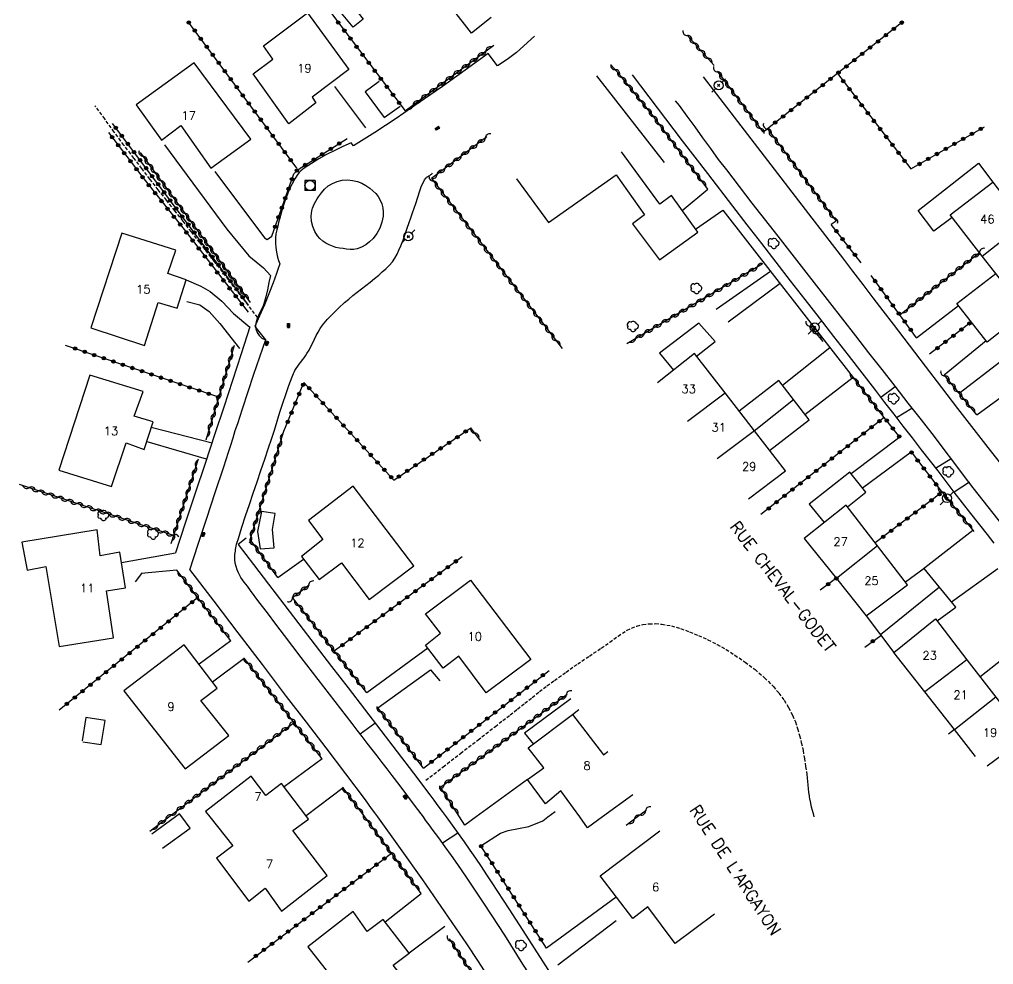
# Model space of a CAD drawing. Header units: millimetres. Extents: x 146000 to 147001, y 143000 to 144000.
# Drawn here: x 146583.1 to 146728.1, y 143649 to 143789.7 of the extents above; entities that cross this region are included whole.
import ezdxf
from ezdxf.enums import TextEntityAlignment as Align

# ---------------------------------------------------------------- set-up
doc = ezdxf.new("R2010")
doc.units = ezdxf.units.MM
doc.linetypes.add('DASHED', pattern=[0.75, 0.5, -0.25])
doc.layers.get('0').update_dxf_attribs({"linetype": 'CONTINUOUS'})
for name, color, linetype in [('W0006', 2, 'CONTINUOUS'), ('W0008', 7, 'CONTINUOUS'), ('W0014', 7, 'CONTINUOUS'), ('W0017', 7, 'CONTINUOUS'), ('W0070', 7, 'DASHED'), ('W0101', 7, 'CONTINUOUS'), ('W0104', 1, 'CONTINUOUS'), ('W0300', 7, 'CONTINUOUS'), ('W0310', 3, 'CONTINUOUS'), ('W0323', 7, 'CONTINUOUS'), ('W0330', 7, 'CONTINUOUS'), ('W0333', 7, 'CONTINUOUS'), ('W0401', 7, 'CONTINUOUS'), ('W0420', 7, 'CONTINUOUS'), ('W0473', 7, 'CONTINUOUS'), ('W0989', 7, 'CONTINUOUS'), ('W0991', 7, 'CONTINUOUS'), ('W1102', 7, 'CONTINUOUS')]:
    doc.layers.add(name, color=color, linetype=linetype)
doc.styles.get("Standard").update_dxf_attribs({"font": 'romans.shx', "width": 0.85})

# ---------------------------------------------------------------- blocks, each defined once
blk = doc.blocks.new('T300')
for p, q in [((-0.8, 0.51), (-0.86, 0.34)), ((-0.86, 0.34), (-0.86, 0.17)), ((-0.86, 0.17), (-0.74, 0.06)), ((-0.69, 0.63), (-0.8, 0.51)), ((-0.8, -0.06), (-0.74, 0.06)), ((-0.74, 0.06), (-0.69, 0.11)), ((-0.57, 0.69), (-0.69, 0.63)), ((-0.46, 0.69), (-0.57, 0.69)), ((-0.29, 0.63), (-0.46, 0.69)), ((-0.29, 0.63), (-0.17, 0.74)), ((-0.23, 0.57), (-0.29, 0.63)), ((-0.17, 0.74), (-0.06, 0.8)), ((-0.06, 0.8), (0.06, 0.8)), ((0.06, 0.8), (0.23, 0.74)), ((0.23, 0.74), (0.34, 0.63)), ((0.34, 0.63), (0.4, 0.51)), ((0.46, 0.46), (0.34, 0.46)), ((0.4, 0.51), (0.4, 0.46)), ((0.57, 0.4), (0.46, 0.46)), ((0.57, 0.4), (0.69, 0.29)), ((0.69, 0.29), (0.74, 0.17)), ((0.74, 0.06), (0.69, -0.17)), ((0.74, 0.17), (0.74, 0.06)), ((-0.8, -0.17), (-0.8, -0.06)), ((-0.8, -0.23), (-0.8, -0.17)), ((-0.74, -0.34), (-0.8, -0.23)), ((-0.69, -0.4), (-0.74, -0.34)), ((-0.51, -0.46), (-0.69, -0.4)), ((-0.4, -0.46), (-0.51, -0.46)), ((-0.4, -0.46), (-0.34, -0.46)), ((-0.34, -0.46), (-0.34, -0.4)), ((-0.34, -0.51), (-0.34, -0.46)), ((-0.29, -0.63), (-0.34, -0.51)), ((-0.17, -0.74), (-0.29, -0.63)), ((-0.06, -0.8), (-0.17, -0.74)), ((0.06, -0.8), (-0.06, -0.8)), ((0.17, -0.74), (0.06, -0.8)), ((0.23, -0.69), (0.17, -0.74)), ((0.29, -0.46), (0.23, -0.46)), ((0.29, -0.63), (0.23, -0.69)), ((0.46, -0.4), (0.29, -0.46)), ((0.34, -0.51), (0.29, -0.63)), ((0.34, -0.51), (0.34, -0.46)), ((0.57, -0.34), (0.46, -0.4)), ((0.63, -0.29), (0.57, -0.34)), ((0.69, -0.17), (0.63, -0.29))]:
    blk.add_line(p, q)
blk = doc.blocks.new('T473')
for p, q in [((-0.166667, 0.166667), (0.166667, -0.166667)), ((-0.166667, -0.166667), (0.166667, 0.166667)), ((0.500001, 0.500001), (1.000002, 1.000002)), ((-1.000002, -1.000002), (-0.500001, -0.500001))]:
    blk.add_line(p, q)
blk.add_ellipse((0, 0), major_axis=(0.471405, 0.471405), ratio=1, start_param=5.4977871438, end_param=11.780972451)
blk = doc.blocks.new('T401')
for p, q in [((-0.3, 0.3), (0, 0.3)), ((-0.3, -0.25), (-0.3, 0.3)), ((-0.3, 0.15), (0, 0.15)), ((-0.3, 0), (0, 0)), ((0, 0.3), (0, -0.25)), ((-0.3, -0.15), (0, -0.15)), ((-0.3, -0.25), (-0.3, -0.3)), ((-0.3, -0.3), (0, -0.3)), ((0, -0.3), (0, -0.25))]:
    blk.add_line(p, q)
blk = doc.blocks.new('T420')
for p, q in [((0.75, 0.75), (-0.75, 0.75)), ((-0.75, 0.75), (-0.75, -0.75)), ((0.75, 0.75), (0.75, -0.75)), ((0.75, -0.75), (-0.75, -0.75))]:
    blk.add_line(p, q)
blk.add_ellipse((0, 0), major_axis=(-0.53, 0.53), ratio=1, start_param=3.926991, end_param=10.210176)
blk = doc.blocks.new('t323o')
at = {"color": 0, "linetype": 'Continuous'}
for radius in [0.25, 0.15]:
    blk.add_circle((0, 0), radius, dxfattribs=at)
blk = doc.blocks.new('t310o')
at = {"color": 0, "linetype": 'Continuous'}
for centre, start, end in [((-0.5, 0.38), 216.8699, 323.1304), ((0.5, -0.37), 36.8699, 143.1303)]:
    blk.add_arc(centre, 0.625, start, end, dxfattribs=at)

msp = doc.modelspace()

# ---------------------------------------------------------------- linework, layer by layer
at = {"layer": 'W0006'}
for points in [[(146713.46, 143735.06), (146711.35, 143733.43)], [(146713.66, 143730.45), (146715.96, 143731.86)], [(146719.5, 143722.91), (146721.79, 143724.37)], [(146724.55, 143720.82), (146722.26, 143719.36)], [(146633.78, 143683.38), (146635.99, 143684.96)], [(146646.06, 143667.13), (146648.36, 143668.62)]]:
    msp.add_lwpolyline(points, dxfattribs=at)
at = {"layer": 'W0008'}
for points in [[(146659.74, 143787.24), (146659.74, 143787.24), (146659.74, 143787.24), (146659.74, 143787.24), (146659.74, 143787.24), (146659.74, 143787.24), (146657.09, 143784.82), (146655.68, 143783.79), (146654.23, 143782.82)], [(146652.84, 143784.65), (146649.45, 143782.18), (146646.04, 143779.76), (146642.6, 143777.36), (146639.14, 143775), (146637.57, 143773.96), (146635.98, 143772.92), (146634.39, 143771.91), (146632.79, 143770.91)], [(146654.24, 143782.83), (146652.84, 143784.65)], [(146680.72, 143777.61), (146681.28, 143776.91), (146682.47, 143775.32), (146683.64, 143773.72), (146684.8, 143772.11), (146685.96, 143770.5), (146687.13, 143768.9), (146688.33, 143767.32), (146692.14, 143762.38), (146695.98, 143757.45), (146699.83, 143752.53), (146703.68, 143747.61), (146705.62, 143745.11), (146707.57, 143742.61), (146709.52, 143740.11), (146711.47, 143737.61), (146713.42, 143735.12), (146715.37, 143732.62), (146717.32, 143730.12), (146719.27, 143727.62), (146720.73, 143725.72), (146722.18, 143723.82), (146723.62, 143721.91), (146725.06, 143720), (146726.52, 143718.1), (146727.99, 143716.22), (146729.49, 143714.35)], [(146632.45, 143771.38), (146631.22, 143770.82), (146630.01, 143770.23), (146628.81, 143769.61), (146627.63, 143768.96), (146627.08, 143768.64), (146626.53, 143768.3), (146626, 143767.95), (146625.48, 143767.57), (146625.23, 143767.38), (146624.98, 143767.18), (146624.74, 143766.96), (146624.52, 143766.72), (146624.05, 143766.02), (146623.65, 143765.27), (146623.3, 143764.5), (146622.98, 143763.73), (146622.59, 143762.69), (146622.25, 143761.62), (146621.95, 143760.55), (146621.66, 143759.48), (146621.52, 143758.94), (146621.38, 143758.39), (146621.26, 143757.83), (146621.19, 143757.27), (146621.17, 143756.79), (146621.18, 143756.31), (146621.22, 143755.83), (146621.28, 143755.36), (146621.38, 143754.84), (146621.51, 143754.33), (146621.66, 143753.83), (146621.84, 143753.33)], [(146632.79, 143770.91), (146632.45, 143771.38)], [(146643.21, 143671), (146642.06, 143672.55), (146640.91, 143674.1), (146639.75, 143675.64), (146638.58, 143677.18), (146637.84, 143678.15), (146637.1, 143679.12), (146636.35, 143680.08), (146635.6, 143681.05), (146634.85, 143682.01), (146634.1, 143682.98), (146633.35, 143683.94), (146632.6, 143684.91), (146630.07, 143688.19), (146627.55, 143691.47), (146625.03, 143694.75), (146622.52, 143698.04), (146621.25, 143699.7), (146619.99, 143701.37), (146618.73, 143703.04), (146617.49, 143704.72), (146617.02, 143705.35), (146616.52, 143705.98), (146616.05, 143706.63), (146615.66, 143707.33), (146615.47, 143707.81), (146615.31, 143708.3), (146615.2, 143708.8), (146615.13, 143709.31), (146615.12, 143709.57), (146615.12, 143709.82), (146615.14, 143710.08), (146615.17, 143710.33), (146615.21, 143710.58), (146615.25, 143710.83), (146615.29, 143711.08), (146615.34, 143711.33), (146615.4, 143711.61), (146615.48, 143711.9), (146615.57, 143712.18), (146615.66, 143712.45), (146616.19, 143714.15), (146616.74, 143715.84), (146617.31, 143717.52), (146617.88, 143719.21), (146618.46, 143720.89), (146619.03, 143722.57), (146619.61, 143724.25), (146620.17, 143725.94), (146620.6, 143727.26), (146621.02, 143728.59), (146621.43, 143729.92), (146621.84, 143731.25), (146622.27, 143732.58), (146622.71, 143733.91), (146623.17, 143735.23), (146623.66, 143736.53), (146623.76, 143736.77), (146623.86, 143737), (146623.96, 143737.23), (146624.09, 143737.46), (146624.29, 143737.79), (146624.51, 143738.11), (146624.74, 143738.42), (146624.97, 143738.73), (146625.21, 143739.04), (146625.44, 143739.35), (146625.67, 143739.66), (146625.88, 143739.99), (146626.18, 143740.51), (146626.46, 143741.04), (146626.73, 143741.58), (146626.99, 143742.12), (146627.25, 143742.66), (146627.54, 143743.19), (146627.85, 143743.71), (146628.19, 143744.21), (146628.94, 143745.13), (146629.76, 143745.97), (146630.62, 143746.78), (146631.49, 143747.57), (146632.1, 143748.11), (146632.73, 143748.63), (146633.37, 143749.13), (146634.02, 143749.63), (146634.66, 143750.13), (146635.3, 143750.63), (146635.94, 143751.15), (146636.56, 143751.68), (146637.09, 143752.14), (146637.62, 143752.61), (146638.13, 143753.1), (146638.59, 143753.64), (146638.97, 143754.2), (146639.29, 143754.79), (146639.58, 143755.4), (146639.86, 143756.02), (146640.21, 143756.88), (146640.51, 143757.76), (146640.81, 143758.64), (146641.11, 143759.51), (146641.36, 143760.22), (146641.61, 143760.93), (146641.86, 143761.63), (146642.1, 143762.34), (146642.2, 143762.65), (146642.3, 143762.96), (146642.39, 143763.28), (146642.48, 143763.59), (146642.57, 143763.9), (146642.67, 143764.22), (146642.78, 143764.52), (146642.9, 143764.83), (146643.05, 143765.17), (146643.21, 143765.5), (146643.4, 143765.83), (146643.63, 143766.13), (146643.71, 143766.21), (146643.79, 143766.28), (146643.88, 143766.34), (146643.98, 143766.4), (146644.07, 143766.46), (146644.16, 143766.52), (146644.25, 143766.59), (146644.34, 143766.66), (146644.4, 143766.71), (146644.45, 143766.76), (146644.5, 143766.82), (146644.55, 143766.88)], [(146621.84, 143753.34), (146621.61, 143752.63), (146621.36, 143751.93), (146621.11, 143751.23), (146620.85, 143750.53), (146620.2, 143748.89), (146619.53, 143747.25), (146618.83, 143745.62), (146618.12, 143744)], [(146618.12, 143744.01), (146619.68, 143742.02)], [(146619.68, 143742.03), (146618.8, 143739.45), (146617.93, 143736.87), (146617.07, 143734.28), (146616.21, 143731.69), (146615.86, 143730.62), (146615.51, 143729.55), (146615.16, 143728.47), (146614.82, 143727.4), (146614.47, 143726.32), (146614.13, 143725.25), (146613.78, 143724.18), (146613.43, 143723.1), (146612.17, 143719.26), (146610.91, 143715.42), (146609.63, 143711.58), (146608.36, 143707.75)], [(146658.95, 143647.67), (146658.04, 143649.1), (146657.14, 143650.54), (146656.23, 143651.97), (146655.32, 143653.41), (146654.4, 143654.83), (146653.48, 143656.26), (146652.22, 143658.19), (146650.94, 143660.12), (146649.65, 143662.03), (146648.35, 143663.93), (146647.41, 143665.26), (146646.46, 143666.58), (146645.5, 143667.89), (146644.54, 143669.2), (146644.21, 143669.65), (146643.88, 143670.1), (146643.54, 143670.55), (146643.21, 143671)]]:
    msp.add_lwpolyline(points, dxfattribs=at)
msp.add_lwpolyline([(146637.2, 143760.44), (146637.02, 143759.53), (146636.71, 143758.67), (146636.27, 143757.86), (146635.72, 143757.11), (146635.21, 143756.61), (146634.64, 143756.18), (146634.02, 143755.84), (146633.35, 143755.6), (146632.83, 143755.5), (146632.3, 143755.49), (146631.78, 143755.54), (146631.27, 143755.61), (146630.73, 143755.69), (146630.2, 143755.8), (146629.67, 143755.96), (146629.17, 143756.17), (146628.69, 143756.43), (146628.23, 143756.73), (146627.8, 143757.1), (146627.45, 143757.52), (146627.05, 143758.18), (146626.74, 143758.9), (146626.55, 143759.66), (146626.5, 143760.44), (146626.53, 143760.83), (146626.6, 143761.23), (146626.71, 143761.61), (146626.85, 143761.98), (146627.01, 143762.33), (146627.2, 143762.68), (146627.39, 143763.01), (146627.6, 143763.34), (146628.02, 143763.92), (146628.49, 143764.47), (146629.04, 143764.95), (146629.66, 143765.33), (146630.38, 143765.62), (146631.14, 143765.78), (146631.91, 143765.83), (146632.68, 143765.77), (146633.38, 143765.61), (146634.04, 143765.34), (146634.66, 143764.99), (146635.24, 143764.59), (146635.7, 143764.22), (146636.12, 143763.81), (146636.49, 143763.35), (146636.8, 143762.84), (146637.02, 143762.27), (146637.17, 143761.67), (146637.24, 143761.06)], close=True, dxfattribs=at)
at = {"layer": 'W0014'}
for points in [[(146674.29, 143781.46), (146678.02, 143776.57), (146681.75, 143771.67), (146685.5, 143766.79), (146689.25, 143761.91), (146691.39, 143759.13), (146693.54, 143756.36), (146695.69, 143753.59), (146697.85, 143750.82), (146700, 143748.06), (146702.15, 143745.29), (146704.31, 143742.52), (146706.46, 143739.75), (146707.82, 143737.99), (146709.18, 143736.24), (146710.54, 143734.48), (146711.9, 143732.72), (146713.27, 143730.96), (146714.63, 143729.2), (146715.99, 143727.44), (146717.35, 143725.68), (146719.8, 143722.51), (146722.23, 143719.34), (146724.68, 143716.18), (146727.17, 143713.04), (146728.18, 143711.78)], [(146730.14, 143722.42), (146727.69, 143725.55), (146725.25, 143728.69), (146722.82, 143731.83), (146720.41, 143734.96), (146718.01, 143738.09), (146715.61, 143741.22), (146713.22, 143744.35), (146711.7, 143746.33), (146710.19, 143748.3), (146708.68, 143750.28), (146707.17, 143752.25), (146705.66, 143754.23), (146704.15, 143756.21), (146702.63, 143758.18), (146701.12, 143760.16), (146684.92, 143781.18), (146684.92, 143781.18), (146684.92, 143781.18)], [(146687.83, 143761.35), (146707.23, 143736.41)], [(146620.44, 143751.62), (146620.22, 143750.56), (146619.98, 143749.5), (146619.73, 143748.45), (146619.45, 143747.4), (146619.29, 143746.95), (146619.08, 143746.51), (146618.86, 143746.09), (146618.64, 143745.67), (146618.44, 143745.21), (146618.29, 143744.72), (146618.22, 143744.2), (146618.26, 143743.68), (146618.45, 143743.14), (146618.76, 143742.66), (146619.18, 143742.28), (146619.69, 143742.01)], [(146616.81, 143712.53), (146615.64, 143711.55)], [(146615.65, 143711.56), (146617.9, 143708.6), (146620.15, 143705.64), (146622.41, 143702.69), (146624.67, 143699.73), (146627.11, 143696.56), (146629.55, 143693.39), (146632, 143690.22), (146634.45, 143687.05), (146636.89, 143683.88), (146639.33, 143680.7), (146641.75, 143677.51), (146644.16, 143674.31), (146644.77, 143673.48), (146645.39, 143672.66), (146646, 143671.83), (146646.61, 143671)], [(146608.39, 143707.85), (146612, 143703.13), (146615.6, 143698.4), (146619.2, 143693.68), (146622.8, 143688.95), (146625.74, 143685.11), (146628.7, 143681.28), (146631.63, 143677.43), (146634.52, 143673.55), (146634.98, 143672.91), (146635.45, 143672.27), (146635.91, 143671.64), (146636.37, 143671)], [(146636.37, 143671), (146639.75, 143666.33), (146643.08, 143661.62), (146646.38, 143656.89), (146649.62, 143652.13), (146651.36, 143649.51), (146653.06, 143646.88)], [(146646.61, 143671), (146647.51, 143669.78), (146648.4, 143668.55), (146649.28, 143667.32), (146650.15, 143666.08), (146650.99, 143664.87), (146651.81, 143663.64), (146652.62, 143662.41), (146653.43, 143661.18), (146655.95, 143657.31), (146658.45, 143653.43), (146660.93, 143649.54), (146663.42, 143645.66)]]:
    msp.add_lwpolyline(points, dxfattribs=at)
at = {"layer": 'W0017'}
for points in [[(146629.97, 143779.77), (146634.6, 143773.58)], [(146636.61, 143780.5), (146634.53, 143778.96), (146637.39, 143775.13)], [(146637.39, 143775.13), (146639.77, 143776.8)], [(146604.66, 143771.04), (146613.94, 143758.53), (146617.24, 143754.56), (146619.38, 143752.76), (146620.44, 143751.6)], [(146612.18, 143767.11), (146619.53, 143757.23), (146619.95, 143756.96), (146620.64, 143757.46)], [(146681.77, 143761.28), (146685.57, 143764.47)], [(146683.75, 143758.52), (146687.83, 143761.35)], [(146686.8, 143746.6), (146694.92, 143752.24)], [(146607.9, 143750.97), (146610.05, 143750), (146611.46, 143749.22), (146613.22, 143747.79), (146614.93, 143745.96), (146617.38, 143743.94)], [(146696.32, 143750.43), (146688.58, 143744.65)], [(146607.98, 143747.74), (146609.92, 143747.24), (146611.3, 143746.27), (146612.89, 143744.48), (146615.83, 143740.73)], [(146716.67, 143742.32), (146722.91, 143747.15)], [(146696.69, 143735.27), (146703.76, 143740.87)], [(146720.75, 143736.83), (146727, 143741.92)], [(146707.23, 143736.41), (146700.03, 143730.89)], [(146725.62, 143730.85), (146730.6, 143734.49)], [(146611.78, 143726.63), (146602.69, 143728.96)], [(146714.15, 143727.55), (146706.91, 143722.1)], [(146602.01, 143726.88), (146610.86, 143724.31)], [(146708.61, 143719.98), (146715.86, 143725.34)], [(146725.05, 143713.65), (146717.43, 143707.74)], [(146598.25, 143708.9), (146606.28, 143710.34)], [(146621.53, 143706.65), (146625.38, 143709.36)], [(146601.22, 143707.24), (146600.27, 143706.02)], [(146606.52, 143707.76), (146601.21, 143707.24)], [(146728.76, 143707.95), (146721.87, 143702.97)], [(146614.56, 143697.24), (146609.8, 143693.73)], [(146643.87, 143696.14), (146634.79, 143689.48)], [(146611.79, 143691.13), (146616.54, 143694.63)], [(146636.43, 143687.26), (146644.26, 143692.92)], [(146644.26, 143692.92), (146645.68, 143691.28)], [(146628.15, 143679.67), (146622.46, 143675.48)], [(146631.29, 143675.32), (146625.74, 143671.16)], [(146658.71, 143676.58), (146651.09, 143671)], [(146651.09, 143671), (146649.4, 143669.76)], [(146651.79, 143666.69), (146654.7, 143668.59), (146655.82, 143668.99), (146658.94, 143669.59), (146661, 143670.44), (146661.74, 143671)], [(146661.74, 143671), (146662.84, 143671.83)], [(146637.5, 143655.39), (146642.86, 143659.62)], [(146661.54, 143651.5), (146671.9, 143659.13)], [(146663.26, 143649), (146671.91, 143655.58)], [(146646.41, 143654.69), (146641.11, 143650.75)]]:
    msp.add_lwpolyline(points, dxfattribs=at)
at = {"layer": 'W0070'}
for points in [[(146618.54, 143745.35), (146616.38, 143748.15), (146614.22, 143750.96), (146612.05, 143753.75), (146609.88, 143756.55), (146608.66, 143758.12), (146607.43, 143759.69), (146606.2, 143761.25), (146604.96, 143762.81), (146603.73, 143764.38), (146602.5, 143765.95), (146601.29, 143767.52), (146600.08, 143769.1), (146598.62, 143771.03), (146597.18, 143772.97), (146595.76, 143774.91), (146594.35, 143776.87)], [(146643.59, 143676.47), (146646.18, 143678.47), (146648.76, 143680.47), (146651.35, 143682.47), (146653.93, 143684.48), (146655.03, 143685.34), (146656.13, 143686.2), (146657.22, 143687.07), (146658.31, 143687.94), (146659.41, 143688.8), (146660.51, 143689.66), (146661.62, 143690.51), (146662.74, 143691.34), (146664.46, 143692.57), (146666.19, 143693.78), (146667.94, 143694.96), (146669.71, 143696.13), (146670.96, 143697.01), (146672.22, 143697.94), (146673.54, 143698.8), (146674.99, 143699.43), (146675.91, 143699.66), (146676.85, 143699.77), (146677.8, 143699.78), (146678.74, 143699.71), (146680.15, 143699.45), (146681.52, 143699.05), (146682.86, 143698.55), (146684.17, 143698.01), (146685.58, 143697.38), (146686.95, 143696.68), (146688.3, 143695.93), (146689.6, 143695.1), (146691.12, 143694.05), (146692.61, 143692.94), (146694.02, 143691.73), (146695.33, 143690.42), (146696.16, 143689.43), (146696.92, 143688.38), (146697.6, 143687.28), (146698.2, 143686.14), (146698.61, 143685.16), (146698.95, 143684.15), (146699.23, 143683.12), (146699.49, 143682.09), (146699.75, 143680.91), (146699.95, 143679.73), (146700.13, 143678.53), (146700.31, 143677.34), (146700.38, 143676.8), (146700.43, 143676.26), (146700.48, 143675.72), (146700.53, 143675.17), (146700.58, 143674.63), (146700.65, 143674.08), (146700.74, 143673.54), (146700.85, 143673.01), (146700.97, 143672.5), (146701.1, 143672), (146701.24, 143671.5), (146701.38, 143671)]]:
    msp.add_lwpolyline(points, dxfattribs=at)
at = {"layer": 'W0101'}
for points in [[(146653.31, 143790.01), (146650.38, 143787.71), (146644.77, 143794.95)], [(146657.09, 143766.01), (146657.09, 143766.01), (146661.83, 143759.51), (146671.9, 143766.59), (146676.16, 143760.64), (146674.34, 143759.28), (146678.38, 143753.95), (146684.08, 143758.07), (146680.15, 143763.53), (146678.42, 143762.24), (146672.72, 143770.04), (146672.72, 143770.04)], [(146726.44, 143754.5), (146721.66, 143760.64), (146728.02, 143765.5), (146732.69, 143759.41)], [(146730.63, 143749.13), (146726.44, 143754.5)], [(146688.13, 143734.15), (146683.61, 143739.98), (146678.09, 143735.62)], [(146692.53, 143728.47), (146688.13, 143734.15)], [(146697.15, 143722.52), (146692.53, 143728.47)], [(146691.61, 143718.37), (146697.15, 143722.52)], [(146710.83, 143711.39), (146710.83, 143711.39), (146706.18, 143717.43), (146699.92, 143712.48), (146704.74, 143706.52)], [(146715.33, 143705.56), (146710.83, 143711.39)], [(146704.74, 143706.52), (146709.13, 143700.96), (146715.33, 143705.56)], [(146717.89, 143689.61), (146717.88, 143689.61), (146713.25, 143695.5), (146719.5, 143700.5)], [(146719.5, 143700.5), (146724.14, 143694.4)], [(146724.14, 143694.4), (146728.46, 143688.84)], [(146722.29, 143684), (146717.89, 143689.61)], [(146728.46, 143688.84), (146733.07, 143682.92), (146727.16, 143678.55)], [(146666.5, 143671), (146663.69, 143674.87), (146661.39, 143672.94), (146658.71, 143676.58), (146661.15, 143678.34), (146658.81, 143681.27), (146665.4, 143686.28), (146670.03, 143680.24), (146670.66, 143680.74)], [(146725.44, 143679.98), (146722.29, 143684)], [(146617.55, 143677.08), (146610.76, 143671.81), (146611.41, 143671)], [(146625.86, 143671), (146622.08, 143675.98), (146619.77, 143674.21), (146617.55, 143677.08)], [(146674.41, 143674.3), (146669.88, 143671)], [(146611.41, 143671), (146614.83, 143666.71), (146612.4, 143664.86), (146617.22, 143658.46), (146619.66, 143660.38), (146622.1, 143657), (146628.88, 143662.27), (146623.78, 143669), (146626.09, 143670.69), (146625.86, 143671)], [(146669.88, 143671), (146667.67, 143669.39), (146666.5, 143671)], [(146686.57, 143656.54), (146680.72, 143652.17), (146676.65, 143657.63), (146674.39, 143655.9), (146669.52, 143662.24), (146678.41, 143668.94)]]:
    msp.add_lwpolyline(points, dxfattribs=at)
for points in [[(146627.2, 143777.34), (146623.18, 143774.21), (146617.85, 143781.61), (146620.8, 143783.81), (146619.38, 143785.81), (146625.96, 143790.73), (146632.13, 143782.28), (146626.65, 143778.17)], [(146617.51, 143771.9), (146609.1, 143783.26), (146600.45, 143777.01), (146604.23, 143771.75), (146607.07, 143773.94), (146611.57, 143767.59)], [(146606.33, 143755.4), (146598.29, 143757.93), (146593.69, 143743.82), (146601.67, 143741.19), (146603.7, 143747.6), (146606.54, 143746.75), (146607.9, 143750.97), (146605.18, 143751.9)], [(146602.97, 143729.81), (146600.12, 143730.67), (146601.5, 143734.35), (146593.55, 143736.77), (146588.94, 143722.64), (146596.79, 143720.18), (146598.93, 143726.68), (146601.63, 143725.71)], [(146641.78, 143708.37), (146632.78, 143720.24), (146626.12, 143715.14), (146628.26, 143712.3), (146625.05, 143709.8), (146627.7, 143706.37), (146631.03, 143708.84), (146635.13, 143703.37)], [(146594.61, 143713.76), (146583.44, 143711.9), (146584.22, 143707.76), (146586.99, 143708.29), (146588.97, 143696.39), (146597.08, 143697.65), (146596.01, 143704.67), (146598.87, 143705.09), (146598.01, 143710.4), (146595.08, 143709.9)], [(146659.22, 143694.45), (146652.56, 143689.48), (146648.5, 143694.94), (146646.17, 143693.14), (146643.52, 143696.6), (146645.76, 143698.37), (146643.52, 143701.25), (146650.23, 143706.26)], [(146607.58, 143696.64), (146598.59, 143689.77), (146607.72, 143678.18), (146614.23, 143683.15), (146610.08, 143688.32), (146612.51, 143690.19)], [(146632.74, 143656.95), (146626.01, 143651.67), (146637.29, 143637.32), (146643.9, 143642.28), (146638.7, 143648.94), (146641.11, 143650.75), (146637.22, 143655.76), (146634.83, 143653.96)]]:
    msp.add_lwpolyline(points, close=True, dxfattribs=at)
at = {"layer": 'W0104'}
for points in [[(146632.55, 143791.9), (146634.26, 143789.78), (146632.74, 143788.57), (146631.04, 143790.68)], [(146621, 143711.07), (146620.72, 143713.82), (146621.16, 143716.2), (146619.1, 143716.46), (146618.51, 143713.48), (146618.93, 143710.94)]]:
    msp.add_lwpolyline(points, close=True, dxfattribs=at)
for points in [[(146721.95, 143760.26), (146719.23, 143758.23), (146716.89, 143761.27), (146725.9, 143768.32), (146728.02, 143765.5)], [(146732.93, 143746.18), (146727.17, 143741.7), (146722.67, 143747.46), (146728.45, 143751.93)], [(146683.89, 143739.62), (146686.65, 143741.8), (146684.22, 143744.51), (146678.38, 143740.06), (146680.46, 143737.5)], [(146694.77, 143725.58), (146700.64, 143730.1), (146696.13, 143736), (146690.24, 143731.43)], [(146698.33, 143733.12), (146692.47, 143728.42)], [(146706.39, 143717.17), (146709.12, 143719.34), (146706.72, 143722.33), (146700.65, 143717.56), (146702.89, 143714.83)], [(146719.71, 143700.21), (146722.48, 143702.23), (146717.77, 143707.98), (146715.01, 143705.98)], [(146720.05, 143705.19), (146711.27, 143698.12)], [(146709.13, 143700.96), (146713.25, 143695.5)], [(146726.1, 143691.88), (146731.95, 143696.46), (146736.56, 143690.57), (146730.61, 143686.08)], [(146665.15, 143688.57), (146658.29, 143683.46), (146659.59, 143681.86)], [(146665.4, 143686.28), (146666.35, 143687)], [(146592.97, 143685.82), (146592.4, 143682.32)], [(146592.48, 143682.21), (146595.24, 143681.77), (146595.82, 143685.35), (146592.97, 143685.82)], [(146606.3, 143671), (146602.8, 143668.45)], [(146604.38, 143666.35), (146608.47, 143669.33), (146607.24, 143671)], [(146606.91, 143671.45), (146606.3, 143671)], [(146607.24, 143671), (146606.91, 143671.45)]]:
    msp.add_lwpolyline(points, dxfattribs=at)
at = {"layer": 'W0300'}
msp.add_lwpolyline([(146679.1, 143768.45), (146669.04, 143781.33)], dxfattribs=at)
at = {"layer": 'W0310'}
for points in [[(146682.53, 143787.33), (146682.53, 143787.33), (146686.53, 143782.86)], [(146640.5, 143776.1), (146653.68, 143785.89)], [(146685.57, 143764.47), (146677.36, 143775.42), (146672.68, 143781.24), (146671.2, 143782.93)], [(146686.95, 143782.02), (146693.74, 143772.99), (146694.44, 143773.44), (146704.67, 143759.71), (146703.96, 143759.2)], [(146652.65, 143772.24), (146644.4, 143766.03), (146663.87, 143740.72)], [(146601.05, 143769.91), (146617.44, 143747.58)], [(146714.2, 143745.79), (146726.03, 143755.03)], [(146693.64, 143753.28), (146673.52, 143741.46)], [(146702.77, 143741.77), (146700.77, 143744.15)], [(146610.85, 143727.13), (146615.08, 143741.25)], [(146707.23, 143736.42), (146711.93, 143730.28)], [(146725.62, 143730.85), (146720.75, 143736.83)], [(146651.78, 143726.94), (146650.29, 143728.92)], [(146621.53, 143706.65), (146617.4, 143712.3), (146622.44, 143728.42)], [(146605.64, 143711.73), (146609.73, 143724.31)], [(146606.02, 143712.91), (146583.07, 143720.49)], [(146720.48, 143719.34), (146725.18, 143713.48)], [(146614.56, 143697.24), (146606.52, 143707.76)], [(146634.79, 143689.48), (146629.94, 143695.71), (146623.73, 143703.66), (146626.22, 143705.57)], [(146628.15, 143679.67), (146616.54, 143694.63)], [(146648.61, 143671), (146645.77, 143675.45), (146656.89, 143683.6), (146664.62, 143689.26)], [(146643.23, 143678.29), (146636.43, 143687.26)], [(146605.29, 143671), (146623.95, 143685.08)], [(146634.47, 143671), (146631.29, 143675.32)], [(146602.48, 143668.88), (146605.29, 143671)], [(146642.86, 143659.62), (146634.47, 143671)], [(146649.4, 143669.76), (146648.61, 143671)], [(146675.1, 143671), (146673.42, 143669.74)], [(146676.41, 143671.98), (146675.1, 143671)], [(146632.74, 143625.6), (146654.74, 143641.26), (146647.1, 143652.86)]]:
    msp.add_lwpolyline(points, dxfattribs=at)
at = {"layer": 'W0323'}
for points in [[(146624.05, 143797.69), (146629.53, 143790.59), (146640.5, 143776.1)], [(146624.35, 143767.58), (146608.23, 143789.34)], [(146714.68, 143789.42), (146694.44, 143773.44)], [(146704.87, 143781.68), (146715.79, 143767.47)], [(146617.19, 143747.18), (146601.31, 143768.41), (146596.92, 143774.24)], [(146596.32, 143772.89), (146601.78, 143765.73), (146607.59, 143758.44), (146617.11, 143746.15)], [(146715.79, 143767.47), (146726.77, 143773.75)], [(146620.64, 143757.46), (146623.94, 143766.77), (146624.55, 143767.4), (146631.85, 143772)], [(146708.41, 143753.49), (146703.96, 143759.2)], [(146716.67, 143742.32), (146709.88, 143751.61)], [(146724.82, 143744.71), (146718.59, 143739.89)], [(146612.76, 143733.49), (146589.94, 143741.21)], [(146622.43, 143728.42), (146625.43, 143735.67), (146638.81, 143721.16), (146650.29, 143728.92)], [(146714.15, 143727.55), (146711.84, 143730.49), (146693.46, 143716.01)], [(146715.86, 143725.34), (146720.48, 143719.33)], [(146720.48, 143719.34), (146710.49, 143711.82)], [(146629.94, 143695.71), (146649, 143709.76)], [(146704.74, 143706.54), (146702.28, 143704.76)], [(146609.64, 143703.67), (146588.98, 143686.88)], [(146708.93, 143696.28), (146711.33, 143698.04)], [(146643.23, 143678.29), (146661.92, 143692.8)], [(146722.29, 143684), (146721.41, 143683.34)], [(146661.54, 143651.49), (146651.79, 143666.69)], [(146617.08, 143649.41), (146638.45, 143665.6)]]:
    msp.add_lwpolyline(points, dxfattribs=at)
at = {"layer": 'W0330'}
msp.add_lwpolyline([(146729.23, 143738.79), (146723.02, 143734.05)], dxfattribs=at)
at = {"layer": 'W0333'}
msp.add_lwpolyline([(146617.37, 143743.96), (146616.08, 143739.97), (146614.78, 143736), (146613.48, 143732.02), (146612.18, 143728.04), (146610.71, 143723.61), (146609.24, 143719.19), (146607.76, 143714.76), (146606.28, 143710.34)], dxfattribs=at)
at = {"layer": 'W1102'}
for points in [[(146726.44, 143754.51), (146732.69, 143759.41)], [(146682.54, 143729.94), (146688.13, 143734.15)], [(146692.47, 143728.42), (146692.53, 143728.47), (146686.95, 143724.32)], [(146710.83, 143711.39), (146704.74, 143706.52)], [(146724.14, 143694.4), (146717.88, 143689.61)], [(146728.46, 143688.84), (146722.31, 143683.97)]]:
    msp.add_lwpolyline(points, dxfattribs=at)

# ---------------------------------------------------------------- block references
at = {"layer": 'W0300'}
for p in [(146695.4, 143756.39), (146683.9, 143749.66), (146674.44, 143744.02), (146713.27, 143733.27), (146721.43, 143722.37), (146595.58, 143715.89), (146602.99, 143713.12), (146657.77, 143651.87)]:
    msp.add_blockref('T300', p, dxfattribs=at)
at = {"layer": 'W0310'}
for p, rotation in [((146682.53, 143787.33), 311.7583872534711), ((146683.53, 143786.21), 311.7583872534711), ((146652.54, 143785.05), 36.60360040168114), ((146684.53, 143785.09), 311.7583872534711), ((146650.13, 143783.26), 36.60360040168114), ((146651.33, 143784.15), 36.60360040168114), ((146685.53, 143783.97), 311.7583872534711), ((146648.93, 143782.36), 36.60360040168114), ((146671.79, 143782.26), 131.1793288289649), ((146687.03, 143781.92), 306.9774057090052), ((146646.52, 143780.58), 36.60360040168114), ((146647.72, 143781.47), 36.60360040168114), ((146672.77, 143781.12), 128.8263269763368), ((146687.93, 143780.72), 306.9774057090052), ((146645.31, 143779.68), 36.60360040168114), ((146673.71, 143779.95), 128.8263269763368), ((146674.65, 143778.79), 128.8263269763368), ((146688.83, 143779.52), 306.9774057090052), ((146642.91, 143777.89), 36.60360040168114), ((146644.11, 143778.79), 36.60360040168114), ((146675.6, 143777.62), 128.8263269763368), ((146689.73, 143778.32), 306.9774057090052), ((146641.7, 143777), 36.60360040168114), ((146676.54, 143776.45), 128.8263269763368), ((146690.63, 143777.12), 306.9774057090052), ((146691.54, 143775.93), 306.9774057090052), ((146677.47, 143775.28), 126.8531408196591), ((146692.44, 143774.73), 306.9774057090052), ((146678.37, 143774.08), 126.8531408196591), ((146693.34, 143773.53), 306.9774057090052), ((146694.44, 143773.44), 306.6919319257462), ((146652.44, 143772.08), 216.9564303376227), ((146679.27, 143772.88), 126.8531408196591), ((146680.17, 143771.68), 126.8531408196591), ((146695.34, 143772.23), 306.6919319257462), ((146650.04, 143770.28), 216.9564303376227), ((146651.24, 143771.18), 216.9564303376227), ((146681.07, 143770.48), 126.8531408196591), ((146696.23, 143771.03), 306.6919319257462), ((146601.46, 143769.35), 306.2811936688885), ((146648.84, 143769.38), 216.9564303376227), ((146681.97, 143769.28), 126.8531408196591), ((146697.13, 143769.83), 306.6919319257462), ((146698.03, 143768.63), 306.6919319257462), ((146602.35, 143768.14), 306.2811936688885), ((146646.44, 143767.57), 216.9564303376227), ((146647.64, 143768.47), 216.9564303376227), ((146682.87, 143768.07), 126.8531408196591), ((146698.92, 143767.42), 306.6919319257462), ((146603.24, 143766.93), 306.2811936688885), ((146604.13, 143765.72), 306.2811936688885), ((146644.67, 143765.68), 307.5744673533451), ((146645.25, 143766.67), 216.9564303376227), ((146683.77, 143766.87), 126.8531408196591), ((146684.67, 143765.67), 126.8531408196591), ((146699.82, 143766.22), 306.6919319257462), ((146605.01, 143764.51), 306.2811936688885), ((146645.58, 143764.5), 307.5744673533451), ((146700.72, 143765.02), 306.6919319257462), ((146605.9, 143763.3), 306.2811936688885), ((146646.49, 143763.31), 307.5744673533451), ((146701.61, 143763.81), 306.6919319257462), ((146606.79, 143762.09), 306.2811936688885), ((146647.41, 143762.12), 307.5744673533451), ((146702.51, 143762.61), 306.6919319257462), ((146703.4, 143761.41), 306.6919319257462), ((146607.68, 143760.88), 306.2811936688885), ((146648.32, 143760.93), 307.5744673533451), ((146704.3, 143760.21), 306.6919319257462), ((146608.56, 143759.67), 306.2811936688885), ((146609.45, 143758.47), 306.2811936688885), ((146649.24, 143759.74), 307.5744673533451), ((146650.15, 143758.55), 307.5744673533451), ((146610.34, 143757.26), 306.2811936688885), ((146651.07, 143757.36), 307.5744673533451), ((146611.23, 143756.05), 306.2811936688885), ((146651.98, 143756.17), 307.5744673533451), ((146612.11, 143754.84), 306.2811936688885), ((146652.9, 143754.98), 307.5744673533451), ((146726.02, 143755.02), 38.00117601976067), ((146613, 143753.63), 306.2811936688885), ((146653.81, 143753.8), 307.5744673533451), ((146654.73, 143752.61), 307.5744673533451), ((146692.92, 143752.85), 210.4327522495341), ((146723.65, 143753.18), 38.00117601976067), ((146724.84, 143754.1), 38.00117601976067), ((146613.89, 143752.42), 306.2811936688885), ((146614.78, 143751.21), 306.2811936688885), ((146655.64, 143751.42), 307.5744673533451), ((146691.62, 143752.09), 210.4327522495341), ((146721.29, 143751.33), 38.00117601976067), ((146722.47, 143752.25), 38.00117601976067), ((146615.66, 143750), 306.2811936688885), ((146656.56, 143750.23), 307.5744673533451), ((146689.04, 143750.57), 210.4327522495341), ((146690.33, 143751.33), 210.4327522495341), ((146720.11, 143750.4), 38.00117601976067), ((146616.55, 143748.79), 306.2811936688885), ((146657.47, 143749.04), 307.5744673533451), ((146686.45, 143749.05), 210.4327522495341), ((146687.74, 143749.81), 210.4327522495341), ((146717.74, 143748.56), 38.00117601976067), ((146718.93, 143749.48), 38.00117601976067), ((146658.39, 143747.85), 307.5744673533451), ((146683.86, 143747.53), 210.4327522495341), ((146685.16, 143748.29), 210.4327522495341), ((146716.56, 143747.63), 38.00117601976067), ((146659.3, 143746.66), 307.5744673533451), ((146660.22, 143745.47), 307.5744673533451), ((146681.28, 143746.01), 210.4327522495341), ((146682.57, 143746.77), 210.4327522495341), ((146715.38, 143746.71), 38.00117601976067), ((146661.13, 143744.29), 307.5744673533451), ((146678.69, 143744.49), 210.4327522495341), ((146679.98, 143745.25), 210.4327522495341), ((146700.83, 143744.07), 130.0534090806972), ((146662.04, 143743.1), 307.5744673533451), ((146676.1, 143742.98), 210.4327522495341), ((146677.4, 143743.73), 210.4327522495341), ((146701.8, 143742.92), 130.0534090806972), ((146662.96, 143741.91), 307.5744673533451), ((146674.81, 143742.22), 210.4327522495341), ((146614.72, 143740.07), 73.34693529996595), ((146614.29, 143738.63), 73.34693529996595), ((146613.86, 143737.19), 73.34693529996595), ((146720.89, 143736.66), 129.1557628929222), ((146613.43, 143735.75), 73.34693529996595), ((146707.37, 143736.24), 307.4804920098355), ((146721.84, 143735.5), 129.1557628929222), ((146613, 143734.32), 73.34693529996595), ((146708.28, 143735.05), 307.4804920098355), ((146709.2, 143733.86), 307.4804920098355), ((146722.78, 143734.33), 129.1557628929222), ((146612.57, 143732.88), 73.34693529996595), ((146710.11, 143732.66), 307.4804920098355), ((146723.73, 143733.17), 129.1557628929222), ((146612.14, 143731.44), 73.34693529996595), ((146711.02, 143731.47), 307.4804920098355), ((146724.68, 143732.01), 129.1557628929222), ((146611.71, 143730.01), 73.34693529996595), ((146611.28, 143728.57), 73.34693529996595), ((146650.88, 143728.14), 126.8730241631899), ((146622.03, 143727.1), 72.63565511790489), ((146621.58, 143725.67), 72.63565511790489), ((146621.13, 143724.23), 72.63565511790489), ((146609.35, 143723.15), 71.98440143219992), ((146620.69, 143722.8), 72.63565511790489), ((146608.88, 143721.72), 71.98440143219992), ((146620.24, 143721.37), 72.63565511790489), ((146584.49, 143720.02), 161.7256249158022), ((146608.42, 143720.29), 71.98440143219992), ((146619.79, 143719.94), 72.63565511790489), ((146720.49, 143719.34), 308.6907911813626), ((146585.91, 143719.55), 161.7256249158022), ((146587.34, 143719.08), 161.7256249158022), ((146588.76, 143718.61), 161.7256249158022), ((146607.96, 143718.87), 71.98440143219992), ((146619.34, 143718.51), 72.63565511790489), ((146721.43, 143718.17), 308.6907911813626), ((146590.19, 143718.14), 161.7256249158022), ((146591.61, 143717.67), 161.7256249158022), ((146593.04, 143717.2), 161.7256249158022), ((146594.46, 143716.72), 161.7256249158022), ((146607.49, 143717.44), 71.98440143219992), ((146618.9, 143717.08), 72.63565511790489), ((146722.36, 143717), 308.6907911813626), ((146595.88, 143716.25), 161.7256249158022), ((146597.31, 143715.78), 161.7256249158022), ((146598.73, 143715.31), 161.7256249158022), ((146607.03, 143716.01), 71.98440143219992), ((146618.45, 143715.64), 72.63565511790489), ((146723.3, 143715.82), 308.6907911813626), ((146600.16, 143714.84), 161.7256249158022), ((146601.58, 143714.37), 161.7256249158022), ((146603.01, 143713.9), 161.7256249158022), ((146606.56, 143714.59), 71.98440143219992), ((146618, 143714.21), 72.63565511790489), ((146724.24, 143714.65), 308.6907911813626), ((146604.43, 143713.43), 161.7256249158022), ((146605.86, 143712.96), 161.7256249158022), ((146606.1, 143713.16), 71.98440143219992), ((146617.55, 143712.78), 72.63565511790489), ((146617.99, 143711.49), 126.1815947348359), ((146618.87, 143710.28), 126.1815947348359), ((146619.76, 143709.07), 126.1815947348359), ((146620.64, 143707.86), 126.1815947348359), ((146607.27, 143706.77), 127.4201112386508), ((146608.18, 143705.58), 127.4201112386508), ((146626.13, 143705.5), 37.47279654210289), ((146609.1, 143704.38), 127.4201112386508), ((146623.75, 143703.67), 37.47279654210289), ((146624.94, 143704.58), 37.47279654210289), ((146610.01, 143703.19), 127.4201112386508), ((146610.92, 143702), 127.4201112386508), ((146624.65, 143702.49), 127.972586268286), ((146611.83, 143700.81), 127.4201112386508), ((146625.57, 143701.31), 127.972586268286), ((146612.74, 143699.62), 127.4201112386508), ((146626.49, 143700.13), 127.972586268286), ((146627.42, 143698.94), 127.972586268286), ((146613.65, 143698.43), 127.4201112386508), ((146628.34, 143697.76), 127.972586268286), ((146629.26, 143696.58), 127.972586268286), ((146630.18, 143695.4), 127.9023646880638), ((146617.11, 143693.89), 127.8181942184955), ((146631.11, 143694.21), 127.9023646880638), ((146618.03, 143692.71), 127.8181942184955), ((146632.03, 143693.03), 127.9023646880638), ((146632.95, 143691.85), 127.9023646880638), ((146618.95, 143691.52), 127.8181942184955), ((146619.87, 143690.34), 127.8181942184955), ((146633.87, 143690.66), 127.9023646880638), ((146620.79, 143689.15), 127.8181942184955), ((146664.5, 143689.17), 36.21614147284171), ((146621.71, 143687.97), 127.8181942184955), ((146663.29, 143688.29), 36.21614147284171), ((146622.63, 143686.78), 127.8181942184955), ((146636.89, 143686.66), 127.1691852810103), ((146660.87, 143686.51), 36.21614147284171), ((146662.08, 143687.4), 36.21614147284171), ((146623.25, 143684.55), 37.02659420684304), ((146623.55, 143685.6), 127.8181942184955), ((146624.47, 143684.41), 127.8181942184955), ((146637.8, 143685.46), 127.1691852810103), ((146658.45, 143684.74), 36.21614147284171), ((146659.66, 143685.63), 36.21614147284171), ((146622.05, 143683.65), 37.02659420684304), ((146625.39, 143683.23), 127.8181942184955), ((146638.7, 143684.27), 127.1691852810103), ((146639.61, 143683.07), 127.1691852810103), ((146657.24, 143683.85), 36.21614147284171), ((146619.66, 143681.84), 37.02659420684304), ((146620.85, 143682.74), 37.02659420684304), ((146626.31, 143682.04), 127.8181942184955), ((146640.52, 143681.88), 127.1691852810103), ((146654.82, 143682.08), 36.24512830555989), ((146656.03, 143682.97), 36.24512830555989), ((146618.46, 143680.94), 37.02659420684304), ((146627.23, 143680.86), 127.8181942184955), ((146641.42, 143680.68), 127.1691852810103), ((146652.4, 143680.31), 36.24512830555989), ((146653.61, 143681.19), 36.24512830555989), ((146616.06, 143679.13), 37.02659420684304), ((146617.26, 143680.03), 37.02659420684304), ((146642.33, 143679.49), 127.1691852810103), ((146651.19, 143679.42), 36.24512830555989), ((146613.67, 143677.32), 37.02659420684304), ((146614.87, 143678.23), 37.02659420684304), ((146648.77, 143677.65), 36.24512830555989), ((146649.98, 143678.53), 36.24512830555989), ((146612.47, 143676.42), 37.02659420684304), ((146646.35, 143675.87), 36.24512830555989), ((146647.56, 143676.76), 36.24512830555989), ((146610.08, 143674.61), 37.02659420684304), ((146611.27, 143675.52), 37.02659420684304), ((146631.8, 143674.62), 126.3944371061321), ((146646.19, 143674.79), 122.598918618523), ((146608.88, 143673.71), 37.02659420684304), ((146632.69, 143673.41), 126.3944371061321), ((146647, 143673.53), 122.598918618523), ((146606.48, 143671.9), 37.02659420684304), ((146607.68, 143672.81), 37.02659420684304), ((146633.58, 143672.21), 126.3944371061321), ((146647.8, 143672.26), 122.598918618523), ((146676.3, 143671.9), 216.8983796092713), ((146604.87, 143670.69), 37.02659420686523), ((146634.85, 143670.49), 126.3944371060634), ((146674.62, 143670.64), 216.8983796093981), ((146603.68, 143669.79), 37.02659420686523), ((146635.74, 143669.28), 126.3944371060634), ((146636.63, 143668.07), 126.3944371060634), ((146637.52, 143666.87), 126.3944371060634), ((146638.41, 143665.66), 126.3944371060634), ((146639.3, 143664.45), 126.3944371060634), ((146640.19, 143663.24), 126.3944371060634), ((146641.08, 143662.04), 126.3944371060634), ((146641.97, 143660.83), 126.3944371060634), ((146647.32, 143652.53), 123.3812353874848), ((146648.14, 143651.28), 123.3812353874848), ((146648.97, 143650.02), 123.3812353874848), ((146649.79, 143648.77), 123.3812353874848)]:
    msp.add_blockref('t310o', p, dxfattribs=dict(at, rotation=rotation))
at = {"layer": 'W0323'}
for p, rotation in [((146608.27, 143789.27), 126.5336471311553), ((146609.17, 143788.07), 126.5336471311553), ((146630.54, 143789.26), 307.1202584411799), ((146631.44, 143788.06), 307.1202584411799), ((146713.27, 143788.32), 218.3060955412823), ((146714.45, 143789.25), 218.3060955412823), ((146610.06, 143786.86), 126.5336471311553), ((146632.35, 143786.87), 307.1202584411799), ((146712.09, 143787.39), 218.3060955412823), ((146610.95, 143785.66), 126.5336471311553), ((146633.26, 143785.67), 307.1202584411799), ((146709.74, 143785.53), 218.3060955412823), ((146710.92, 143786.46), 218.3060955412823), ((146611.85, 143784.45), 126.5336471311553), ((146634.16, 143784.48), 307.1202584411799), ((146707.39, 143783.67), 218.3060955412823), ((146708.56, 143784.6), 218.3060955412823), ((146612.74, 143783.25), 126.5336471311553), ((146635.07, 143783.28), 307.1202584411799), ((146706.21, 143782.74), 218.3060955412823), ((146613.63, 143782.04), 126.5336471311553), ((146614.52, 143780.84), 126.5336471311553), ((146635.97, 143782.08), 307.1202584411799), ((146636.88, 143780.89), 307.1202584411799), ((146703.86, 143780.88), 218.3060955412823), ((146705.03, 143781.81), 218.3060955412823), ((146615.42, 143779.63), 126.5336471311553), ((146637.78, 143779.69), 307.1202584411799), ((146702.68, 143779.95), 218.3060955412823), ((146705.74, 143780.55), 307.542475495746), ((146706.65, 143779.36), 307.542475495746), ((146616.31, 143778.43), 126.5336471311553), ((146638.69, 143778.5), 307.1202584411799), ((146700.32, 143778.09), 218.3060955412823), ((146701.5, 143779.02), 218.3060955412823), ((146707.57, 143778.17), 307.542475495746), ((146617.2, 143777.22), 126.5336471311553), ((146639.59, 143777.3), 307.1202584411799), ((146699.15, 143777.16), 218.3060955412823), ((146708.48, 143776.98), 307.542475495746), ((146618.1, 143776.01), 126.5336471311553), ((146696.79, 143775.3), 218.3060955412823), ((146697.97, 143776.23), 218.3060955412823), ((146709.4, 143775.79), 307.542475495746), ((146597.41, 143773.59), 126.9905900692883), ((146618.99, 143774.81), 126.5336471311553), ((146619.88, 143773.6), 126.5336471311553), ((146695.62, 143774.37), 218.3060955412823), ((146710.31, 143774.61), 307.542475495746), ((146596.85, 143772.19), 307.3453015687938), ((146598.31, 143772.39), 126.9905900692883), ((146620.78, 143772.4), 126.5336471311553), ((146711.22, 143773.42), 307.542475495746), ((146712.14, 143772.23), 307.542475495746), ((146724.91, 143772.69), 29.79011339726171), ((146726.21, 143773.43), 29.79011339726171), ((146597.76, 143771), 307.3453015687938), ((146599.21, 143771.19), 126.9905900692883), ((146621.67, 143771.19), 126.5336471311553), ((146630.68, 143771.26), 32.23633099060202), ((146713.05, 143771.04), 307.542475495746), ((146722.3, 143771.2), 29.79011339726171), ((146723.6, 143771.94), 29.79011339726171), ((146598.67, 143769.81), 307.3453015687938), ((146600.12, 143769.99), 126.9905900692883), ((146622.56, 143769.99), 126.5336471311553), ((146628.14, 143769.66), 32.23633099060202), ((146629.41, 143770.46), 32.23633099060202), ((146713.97, 143769.85), 307.542475495746), ((146719.7, 143769.7), 29.79011339726171), ((146721, 143770.45), 29.79011339726171), ((146599.58, 143768.62), 307.3453015687938), ((146601.02, 143768.8), 126.9905900692883), ((146623.45, 143768.78), 126.5336471311553), ((146625.61, 143768.06), 32.23633099060202), ((146626.88, 143768.86), 32.23633099060202), ((146714.88, 143768.66), 307.542475495746), ((146717.1, 143768.21), 29.79011339726171), ((146718.4, 143768.96), 29.79011339726171), ((146600.49, 143767.42), 307.3453015687938), ((146601.4, 143766.23), 307.3453015687938), ((146601.92, 143767.6), 126.8029179205585), ((146602.82, 143766.39), 126.8029179205585), ((146624.38, 143767.22), 45.68917020347625), ((146602.33, 143765.05), 308.5436287453473), ((146603.72, 143765.19), 126.8029179205585), ((146623.65, 143765.94), 70.50780962689942), ((146603.26, 143763.88), 308.5436287453473), ((146604.61, 143763.99), 126.8029179205585), ((146623.15, 143764.53), 70.50780962689942), ((146604.2, 143762.7), 308.5436287453473), ((146605.51, 143762.79), 126.8029179205585), ((146622.65, 143763.12), 70.50780962689942), ((146605.13, 143761.53), 308.5436287453473), ((146606.41, 143761.59), 126.8029179205585), ((146622.14, 143761.7), 70.50780962689942), ((146606.07, 143760.36), 308.5436287453473), ((146607, 143759.18), 308.5436287453473), ((146607.31, 143760.39), 126.8029179205585), ((146608.21, 143759.19), 126.8029179205585), ((146621.64, 143760.29), 70.50780962689942), ((146607.93, 143758.01), 307.7460535815266), ((146609.11, 143757.99), 126.8029179205585), ((146621.14, 143758.87), 70.50780962689942), ((146704.72, 143758.22), 127.960345339876), ((146608.85, 143756.82), 307.7460535815266), ((146610.01, 143756.79), 126.8029179205585), ((146705.64, 143757.04), 127.960345339876), ((146609.77, 143755.63), 307.7460535815266), ((146610.9, 143755.59), 126.8029179205585), ((146706.57, 143755.86), 127.960345339876), ((146707.49, 143754.67), 127.960345339876), ((146610.68, 143754.45), 307.7460535815266), ((146611.6, 143753.26), 307.7460535815266), ((146611.8, 143754.38), 126.8029179205585), ((146612.7, 143753.18), 126.8029179205585), ((146612.52, 143752.08), 307.7460535815266), ((146613.6, 143751.98), 126.8029179205585), ((146613.44, 143750.89), 307.7460535815266), ((146614.5, 143750.78), 126.8029179205585), ((146710.47, 143750.79), 126.1467409454475), ((146614.36, 143749.7), 307.7460535815266), ((146615.4, 143749.58), 126.8029179205585), ((146711.36, 143749.58), 126.1467409454475), ((146615.27, 143748.52), 307.7460535815266), ((146616.3, 143748.38), 126.8029179205585), ((146712.24, 143748.37), 126.1467409454475), ((146616.19, 143747.33), 307.7460535815266), ((146713.13, 143747.16), 126.1467409454475), ((146714.01, 143745.95), 126.1467409454475), ((146714.9, 143744.74), 126.1467409454475), ((146724.52, 143744.48), 217.7308548600517), ((146715.78, 143743.53), 126.1467409454475), ((146723.33, 143743.56), 217.7308548600517), ((146720.96, 143741.72), 217.7308548600517), ((146722.15, 143742.64), 217.7308548600517), ((146591.36, 143740.73), 161.2901310869618), ((146592.78, 143740.25), 161.2901310869618), ((146719.77, 143740.8), 217.7308548600517), ((146594.2, 143739.77), 161.2901310869618), ((146595.62, 143739.29), 161.2901310869618), ((146597.05, 143738.81), 161.2901310869618), ((146598.47, 143738.33), 161.2901310869618), ((146599.89, 143737.84), 161.2901310869618), ((146601.31, 143737.36), 161.2901310869618), ((146602.73, 143736.88), 161.2901310869618), ((146604.15, 143736.4), 161.2901310869618), ((146605.57, 143735.92), 161.2901310869618), ((146606.99, 143735.44), 161.2901310869618), ((146608.41, 143734.96), 161.2901310869618), ((146609.83, 143734.48), 161.2901310869618), ((146625.3, 143735.35), 67.50543723664552), ((146626.22, 143734.82), 312.6586748476216), ((146611.25, 143734), 161.2901310869618), ((146612.67, 143733.51), 161.2901310869618), ((146624.73, 143733.97), 67.50543723664552), ((146627.23, 143733.72), 312.6586748476216), ((146624.16, 143732.58), 67.50543723664552), ((146628.25, 143732.61), 312.6586748476216), ((146629.27, 143731.51), 312.6586748476216), ((146623.58, 143731.19), 67.50543723664552), ((146630.28, 143730.41), 312.6586748476216), ((146712.21, 143730.02), 128.1460549720288), ((146623.01, 143729.81), 67.50543723664552), ((146631.3, 143729.3), 312.6586748476216), ((146709.96, 143729.01), 218.2231760547054), ((146711.13, 143729.94), 218.2231760547054), ((146713.14, 143728.84), 128.1460549720288), ((146632.32, 143728.2), 312.6586748476216), ((146633.33, 143727.1), 312.6586748476216), ((146648.27, 143727.56), 34.06954218825372), ((146649.51, 143728.4), 34.06954218825372), ((146707.6, 143727.15), 218.2231760547054), ((146708.78, 143728.08), 218.2231760547054), ((146714.07, 143727.66), 128.1460549720288), ((146634.35, 143725.99), 312.6586748476216), ((146645.78, 143725.88), 34.06954218825372), ((146647.03, 143726.72), 34.06954218825372), ((146706.42, 143726.22), 218.2231760547054), ((146635.37, 143724.89), 312.6586748476216), ((146643.3, 143724.2), 34.06954218825372), ((146644.54, 143725.04), 34.06954218825372), ((146704.06, 143724.37), 218.2231760547054), ((146705.24, 143725.3), 218.2231760547054), ((146715.91, 143725.28), 307.5570568329779), ((146636.38, 143723.79), 312.6586748476216), ((146642.06, 143723.36), 34.06954218825372), ((146702.89, 143723.44), 218.2231760547054), ((146716.82, 143724.09), 307.5570568329779), ((146717.74, 143722.9), 307.5570568329779), ((146637.4, 143722.68), 312.6586748476216), ((146638.42, 143721.58), 312.6586748476216), ((146639.57, 143721.68), 34.06954218825372), ((146640.81, 143722.52), 34.06954218825372), ((146700.53, 143721.58), 218.2231760547054), ((146701.71, 143722.51), 218.2231760547054), ((146718.65, 143721.71), 307.5570568329779), ((146699.35, 143720.66), 218.2231760547054), ((146719.56, 143720.52), 307.5570568329779), ((146696.99, 143718.8), 218.2231760547054), ((146698.17, 143719.73), 218.2231760547054), ((146720.08, 143719.04), 216.9890059949929), ((146694.64, 143716.94), 218.2231760547054), ((146695.82, 143717.87), 218.2231760547054), ((146717.68, 143717.23), 216.9890059949929), ((146718.88, 143718.14), 216.9890059949929), ((146716.48, 143716.33), 216.9890059949929), ((146714.09, 143714.53), 216.9890059949929), ((146715.28, 143715.43), 216.9890059949929), ((146711.69, 143712.72), 216.9890059949929), ((146712.89, 143713.62), 216.9890059949929), ((146648.05, 143709.06), 36.4046674701023), ((146645.64, 143707.28), 36.4046674701023), ((146646.84, 143708.17), 36.4046674701023), ((146643.22, 143705.5), 36.4046674701023), ((146644.43, 143706.39), 36.4046674701023), ((146703.5, 143705.64), 215.8492535023327), ((146704.71, 143706.52), 215.8492535023327), ((146642.02, 143704.61), 36.4046674701023), ((146608.77, 143702.96), 219.0999570286482), ((146639.6, 143702.83), 36.4046674701023), ((146640.81, 143703.72), 36.4046674701023), ((146606.44, 143701.07), 219.0999570286482), ((146607.61, 143702.02), 219.0999570286482), ((146637.19, 143701.05), 36.4046674701023), ((146638.39, 143701.94), 36.4046674701023), ((146605.28, 143700.12), 219.0999570286482), ((146635.98, 143700.16), 36.4046674701023), ((146602.95, 143698.23), 219.0999570286482), ((146604.11, 143699.18), 219.0999570286482), ((146633.56, 143698.38), 36.4046674701023), ((146634.77, 143699.27), 36.4046674701023), ((146601.78, 143697.29), 219.0999570286482), ((146632.36, 143697.49), 36.4046674701023), ((146710.14, 143697.16), 36.262194184306), ((146599.46, 143695.39), 219.0999570286482), ((146600.62, 143696.34), 219.0999570286482), ((146631.15, 143696.6), 36.4046674701023), ((146598.29, 143694.45), 219.0999570286482), ((146595.96, 143692.56), 219.0999570286482), ((146597.13, 143693.5), 219.0999570286482), ((146594.8, 143691.61), 219.0999570286482), ((146659.82, 143691.17), 37.82294229972756), ((146661.01, 143692.09), 37.82294229972756), ((146592.47, 143689.72), 219.0999570286482), ((146593.64, 143690.66), 219.0999570286482), ((146658.64, 143690.25), 37.82294229972756), ((146591.31, 143688.77), 219.0999570286482), ((146656.27, 143688.41), 37.82294229972756), ((146657.45, 143689.33), 37.82294229972756), ((146590.14, 143687.83), 219.0999570286482), ((146653.9, 143686.57), 37.82294229972756), ((146655.08, 143687.49), 37.82294229972756), ((146652.71, 143685.65), 37.82294229972756), ((146650.34, 143683.81), 37.82294229972756), ((146651.53, 143684.73), 37.82294229972756), ((146649.16, 143682.89), 37.82294229972756), ((146646.79, 143681.05), 37.82294229972756), ((146647.97, 143681.97), 37.82294229972756), ((146644.42, 143679.21), 37.82294229972756), ((146645.6, 143680.13), 37.82294229972756), ((146651.82, 143666.64), 122.6904299989143), ((146637.41, 143664.81), 37.13890401103072), ((146652.63, 143665.38), 122.6904299989143), ((146636.22, 143663.9), 37.13890401103072), ((146653.44, 143664.11), 122.6904299989143), ((146633.82, 143662.09), 37.13890401103072), ((146635.02, 143663), 37.13890401103072), ((146654.25, 143662.85), 122.6904299989143), ((146632.63, 143661.19), 37.13890401103072), ((146655.06, 143661.59), 122.6904299989143), ((146630.24, 143659.38), 37.13890401103072), ((146631.43, 143660.28), 37.13890401103072), ((146655.87, 143660.33), 122.6904299989143), ((146656.68, 143659.06), 122.6904299989143), ((146627.84, 143657.57), 37.13890401103072), ((146629.04, 143658.47), 37.13890401103072), ((146657.49, 143657.8), 122.6904299989143), ((146626.65, 143656.66), 37.13890401103072), ((146658.3, 143656.54), 122.6904299989143), ((146624.26, 143654.85), 37.13890401103072), ((146625.45, 143655.75), 37.13890401103072), ((146659.11, 143655.28), 122.6904299989143), ((146623.06, 143653.94), 37.13890401103072), ((146659.92, 143654.01), 122.6904299989143), ((146620.67, 143652.13), 37.13890401103072), ((146621.87, 143653.04), 37.13890401103072), ((146660.73, 143652.75), 122.6904299989143), ((146618.28, 143650.32), 37.13890401103072), ((146619.47, 143651.23), 37.13890401103072)]:
    msp.add_blockref('t323o', p, dxfattribs=dict(at, rotation=rotation))
at = {"layer": 'W0401'}
for p, rotation in [((146645.23, 143773.64), 124.5635159134439), ((146619.78, 143741.54), 161.1677154492145), ((146610.29, 143713.09), 161.6728352590936), ((146640.62, 143674.05), 36.866974215985)]:
    msp.add_blockref('T401', p, dxfattribs=dict(at, rotation=rotation))
msp.add_blockref('T401', (146623.3, 143744.18), dxfattribs=at)
at = {"layer": 'W0420'}
msp.add_blockref('T420', (146626.33, 143765.01), dxfattribs=at)
at = {"layer": 'W0473'}
for p in [(146687.19, 143779.91), (146640.96, 143757.42), (146701.5, 143743.88), (146721.19, 143718.46)]:
    msp.add_blockref('T473', p, dxfattribs=at)

# ---------------------------------------------------------------- texts
at = {"layer": 'W0989'}
for s, rotation, p in [('RUE CHEVAL-GODET  ', 307.7523, (146688.75, 143714.16)), ("RUE DE L'ARGAYON ", 303.1632, (146682.78, 143672.04))]:
    msp.add_text(s, height=1.75, rotation=rotation, dxfattribs=at).set_placement(p)
at = {"layer": 'W0991'}
for s, p in [('19', (146625.5, 143782.47)), ('17', (146608.25, 143775.42)), ('46', (146727.19, 143760)), ('15', (146601.51, 143749.56)), ('33', (146682.73, 143734.72)), ('13', (146596.69, 143728.47)), ('31', (146687.2, 143728.99)), ('29', (146691.73, 143723.18)), ('12', (146633.4, 143711.8)), ('27', (146705.35, 143711.98)), ('11', (146593.15, 143705.08)), ('25', (146709.94, 143706.17)), ('10', (146650.87, 143697.87)), ('23', (146718.62, 143695.05)), ('21', (146723.21, 143689.18)), ('9', (146605.63, 143687.41)), ('19', (146727.61, 143683.56)), ('8', (146667.6, 143678.64)), ('7', (146618.59, 143674.04)), ('7', (146620.3, 143664)), ('6', (146677.81, 143660.57))]:
    msp.add_text(s, height=1.25, dxfattribs=at).set_placement(p, align=Align.MIDDLE_CENTER)

doc.saveas('drawing.dxf')
